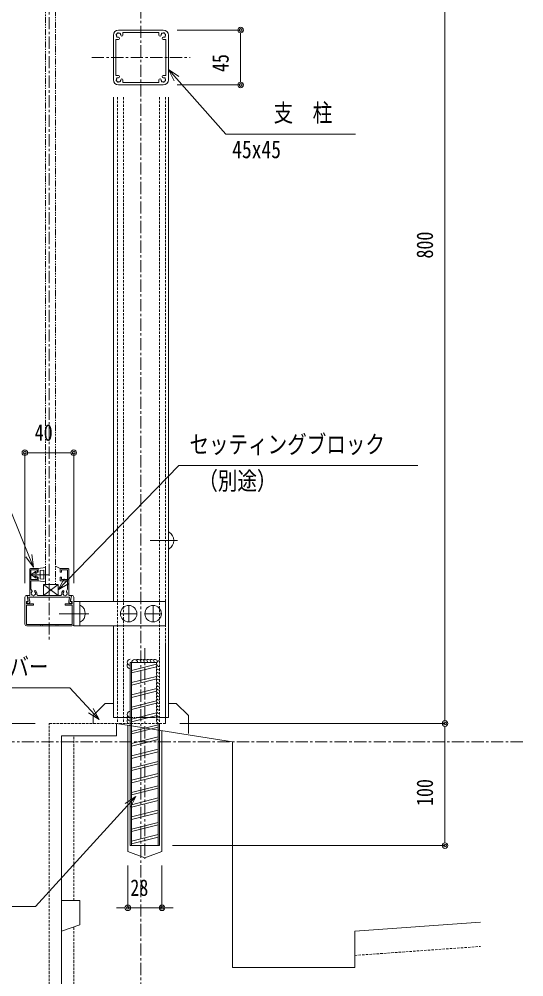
# Model space of a CAD drawing. Units: millimetres, scale not verified. Extents: x -3554 to 3554, y -1188 to 1188.
# Drawn here: x -2021 to -1608, y -681 to 103 of the extents above; entities that cross this region are included whole.
import ezdxf
from ezdxf.enums import TextEntityAlignment as Align

# ---------------------------------------------------------------- set-up
doc = ezdxf.new("R2010")
doc.units = ezdxf.units.MM
doc.header["$LTSCALE"] = 8
for name, pattern in [('USER1', [2, 1.25, -0.25, 0.25, -0.25]), ('USER2', [1.25, 0.625, -0.125, 0.125, -0.125, 0.125, -0.125]), ('USER3', [0.375, 0.25, -0.125]), ('USER4', [2.3, 2, -0.1, 0.1, -0.1])]:
    doc.linetypes.add(name, pattern=pattern)
for name, color, linetype, lineweight in [('0-0_0', 7, 'Continuous', 18), ('0-3_アンカ__', 4, 'Continuous', 18), ('0-5_6_U_FF8A_U_FF6F_U_FF81_U_FF9D_U_FF78_U_FF9E', 4, 'Continuous', 18), ('0-6_2躯体線', 4, 'Continuous', 18), ('0-7_3中心線', 2, 'USER1', 18), ('0-8_41_U_FF71_U_FF99_U_FF90', 6, 'Continuous', 18), ('0-9_1手摺寸法', 3, 'Continuous', 18), ('0-A_42_U_FF71_U_FF99_U_FF90部品', 6, 'Continuous', 18), ('0-C_2a', 1, 'USER2', 18), ('0-F_KIJUN-A', 2, 'USER1', 18), ('1-1_2躯体隠れ', 6, 'USER3', 18), ('1-5_101', 7, 'Continuous', 18)]:
    doc.layers.add(name, color=color, linetype=linetype, lineweight=lineweight)
doc.styles.add('ＭＳ ゴシック', font='')
doc.styles.get('ＭＳ ゴシック').set_extended_font_data('MS Gothic')

msp = doc.modelspace()

# ---------------------------------------------------------------- linework, layer by layer
at = {"layer": '0-0_0'}
for p, q in [((-1839.75, 92.097), (-1839.75, 89.797)), ((-1839.75, 51.697), (-1839.75, 53.997)), ((-1943.877, 39.397), (-1943.877, -373.894)), ((-1898.877, 39.397), (-1898.877, -468.847)), ((-2014.077, -251.969), (-2011.777, -251.969)), ((-1978.677, -251.969), (-1980.977, -251.969)), ((-1943.877, -393.894), (-1943.877, -468.847)), ((-1960.504, -467.358), (-1950.504, -457.358)), ((-1943.877, -457.358), (-1950.504, -457.358)), ((-1898.877, -457.358), (-1892.504, -457.358)), ((-1882.504, -467.358), (-1892.504, -457.358)), ((-1960.504, -467.358), (-1960.504, -473.894)), ((-1882.504, -467.358), (-1882.504, -482.164)), ((-1672.511, -471.594), (-1672.511, -469.294)), ((-1672.511, -476.194), (-1672.511, -478.494)), ((-1672.511, -571.594), (-1672.511, -569.294)), ((-1934.427, -624.873), (-1936.727, -624.873)), ((-1901.827, -624.873), (-1899.527, -624.873))]:
    msp.add_line(p, q, dxfattribs=at)
at = {"layer": '0-0_0', "linetype": 'USER4'}
msp.add_line((-1943.877, -468.847), (-1898.877, -468.847), dxfattribs=at)
at = {"layer": '0-0_0'}
for points in [[(-1890.235, 56.445), (-1898.877, 62.146), (-1894.244, 52.888)], [(-1898.877, 62.146), (-1892.239, 54.666), (-1851.88, 9.187), (-1745.846, 9.187)], [(-2009.377, -345.629), (-2013.142, -336.365), (-2049.726, -246.331), (-2210.001, -246.331)], [(-1989.237, -364.394), (-1982.272, -357.219), (-1890.352, -262.532), (-1694.732, -262.532)], [(-2010.659, -335.356), (-2009.377, -345.629), (-2015.624, -337.374)], [(-1984.194, -355.352), (-1989.237, -364.394), (-1980.349, -359.085)], [(-1955.504, -470.568), (-1962.333, -463.263), (-1979.672, -444.717), (-2083.101, -444.717)], [(-1960.376, -461.433), (-1955.504, -470.568), (-1964.291, -465.093)], [(-1925.48, -533.714), (-1932.224, -541.098), (-2007.671, -623.693), (-2178.226, -623.693)], [(-1930.246, -542.905), (-1925.48, -533.714), (-1934.203, -539.291)]]:
    msp.add_lwpolyline(points, dxfattribs=at)
for centre, radius in [((-1839.75, 94.397), 2.3), ((-1839.75, 94.397), 1.15), ((-1839.75, 49.397), 2.3), ((-1839.75, 49.397), 1.15), ((-2016.377, -251.969), 2.3), ((-2016.377, -251.969), 1.15), ((-1976.377, -251.969), 2.3), ((-1976.377, -251.969), 1.15), ((-1672.511, -473.894), 2.3), ((-1672.511, -473.894), 2.3), ((-1672.511, -473.894), 1.15), ((-1672.511, -473.894), 1.15), ((-1672.511, -573.894), 2.3), ((-1672.511, -573.894), 1.15), ((-1932.127, -624.873), 2.3), ((-1932.127, -624.873), 1.15), ((-1904.127, -624.873), 2.3), ((-1904.127, -624.873), 1.15)]:
    msp.add_circle(centre, radius, dxfattribs=at)
at = {"layer": '0-3_アンカ__', "linetype": 'USER3'}
for p, q in [((-1940.627, 39.397), (-1940.627, -473.894)), ((-1935.627, 39.397), (-1935.627, -473.894)), ((-1906.127, 39.397), (-1906.127, -473.894)), ((-1901.127, 39.397), (-1901.127, -473.894)), ((-1901.127, -473.894), (-1940.627, -473.894))]:
    msp.add_line(p, q, dxfattribs=at)
at = {"layer": '0-3_アンカ__'}
for p, q in [((-1930.127, -423.894), (-1908.493, -423.894)), ((-1930.127, -423.894), (-1930.127, -573.894)), ((-1929.127, -423.894), (-1929.127, -573.894)), ((-1908.618, -425.24), (-1929.127, -430.368)), ((-1908.648, -427.309), (-1929.127, -432.429)), ((-1908.605, -435.237), (-1929.127, -440.368)), ((-1908.321, -437.228), (-1929.127, -442.429)), ((-1908.352, -445.174), (-1929.127, -450.368)), ((-1908.589, -447.295), (-1929.127, -452.429)), ((-1908.637, -455.245), (-1929.127, -460.368)), ((-1908.632, -457.305), (-1929.127, -462.429)), ((-1908.571, -465.229), (-1929.127, -470.368)), ((-1908.278, -467.217), (-1929.127, -472.429)), ((-1907.127, -474.868), (-1929.127, -480.368)), ((-1907.127, -476.929), (-1929.127, -482.429)), ((-1907.127, -473.894), (-1907.127, -573.894)), ((-1906.127, -473.894), (-1906.127, -573.894)), ((-1907.127, -484.868), (-1929.127, -490.368)), ((-1907.127, -486.929), (-1929.127, -492.429)), ((-1907.127, -494.868), (-1929.127, -500.368)), ((-1907.127, -496.929), (-1929.127, -502.429)), ((-1907.127, -504.868), (-1929.127, -510.368)), ((-1907.127, -506.929), (-1929.127, -512.429)), ((-1907.127, -514.868), (-1929.127, -520.368)), ((-1907.127, -516.929), (-1929.127, -522.429)), ((-1907.127, -524.868), (-1929.127, -530.368)), ((-1907.127, -526.929), (-1929.127, -532.429)), ((-1907.127, -534.868), (-1929.127, -540.368)), ((-1907.127, -536.929), (-1929.127, -542.429)), ((-1907.127, -544.868), (-1929.127, -550.368)), ((-1907.127, -546.929), (-1929.127, -552.429)), ((-1907.127, -554.868), (-1929.127, -560.368)), ((-1907.127, -556.929), (-1929.127, -562.429)), ((-1907.127, -564.868), (-1929.127, -570.368)), ((-1907.127, -566.929), (-1929.127, -572.429)), ((-1930.127, -573.894), (-1906.127, -573.894))]:
    msp.add_line(p, q, dxfattribs=at)
for centre, start, end in [((-1930.127, -423.623), 90, 270), ((-1926.596, -423.894), 0, 180), ((-1923.857, -423.894), 0, 122.76881), ((-1921.117, -423.894), 0, 122.76881), ((-1918.378, -423.894), 0, 122.76881), ((-1915.638, -423.894), 0, 122.76881), ((-1912.899, -423.894), 0, 122.76881), ((-1910.159, -423.894), 22.73398, 122.76881), ((-1906.127, -424.792), 90, 270), ((-1930.127, -426.363), 147.23119, 270), ((-1906.127, -427.531), 147.23119, 270), ((-1906.127, -430.271), 147.23119, 270), ((-1906.127, -433.01), 147.23119, 270), ((-1906.127, -435.75), 147.23119, 270), ((-1906.127, -438.489), 147.23119, 270), ((-1906.127, -441.229), 147.23119, 270), ((-1906.127, -443.968), 147.23119, 270), ((-1906.127, -446.708), 147.23119, 270), ((-1906.127, -449.447), 147.23119, 270), ((-1906.127, -452.187), 147.23119, 270), ((-1906.127, -454.926), 147.23119, 270), ((-1906.127, -457.666), 147.23119, 270), ((-1906.127, -460.405), 147.23119, 270), ((-1906.127, -463.145), 147.23119, 270), ((-1930.127, -466.424), 90, 270), ((-1930.127, -469.164), 147.23119, 270), ((-1930.127, -471.903), 147.23119, 231.85813), ((-1906.127, -465.884), 147.23119, 270), ((-1906.127, -468.623), 147.23119, 270), ((-1906.127, -471.363), 147.23119, 270)]:
    msp.add_arc(centre, 2.531, start, end, dxfattribs=at)
at = {"layer": '0-5_6_U_FF8A_U_FF6F_U_FF81_U_FF9D_U_FF78_U_FF9E'}
for p, q in [((-1924.627, -383.894), (-1938.127, -383.894)), ((-1931.377, -377.144), (-1931.377, -390.644)), ((-1904.627, -383.894), (-1918.127, -383.894)), ((-1911.377, -377.144), (-1911.377, -390.644))]:
    msp.add_line(p, q, dxfattribs=at)
for centre in [(-1931.377, -383.894), (-1911.377, -383.894)]:
    msp.add_circle(centre, 6.75, dxfattribs=at)
at = {"layer": '0-6_2躯体線'}
for p, q in [((-1898.877, -330.644), (-1898.877, -317.144)), ((-1898.377, -317.144), (-1898.877, -317.144)), ((-1913.817, -323.894), (-1891.561, -323.894)), ((-1898.377, -330.644), (-1898.877, -330.644)), ((-1988.317, -383.894), (-1964.061, -383.894)), ((-1970.877, -377.144), (-1971.377, -377.144)), ((-1941.377, -473.894), (-1846.377, -488.894)), ((-1941.377, -473.894), (-1941.377, -483.894)), ((-1932.127, -475.354), (-1932.127, -578.798)), ((-1986.377, -813.894), (-1986.377, -483.894)), ((-1986.377, -483.894), (-1941.377, -483.894)), ((-1904.127, -479.775), (-1904.127, -578.798)), ((-1846.377, -673.894), (-1846.377, -488.894)), ((-1918.127, -583.894), (-1932.127, -578.798)), ((-1918.127, -583.894), (-1904.127, -578.798)), ((-1986.377, -618.894), (-1971.377, -618.894)), ((-1971.377, -638.894), (-1971.377, -618.894)), ((-1986.377, -643.894), (-1971.377, -638.894)), ((-1746.377, -643.894), (-1643.35, -636.535))]:
    msp.add_line(p, q, dxfattribs=at)
for points in [[(-1970.877, -390.644), (-1971.377, -390.644), (-1971.377, -377.144)], [(-1846.377, -673.894), (-1746.377, -673.894), (-1746.377, -643.894)]]:
    msp.add_lwpolyline(points, dxfattribs=at)
for centre in [(-1902.072, -323.894), (-1974.572, -383.894)]:
    msp.add_arc(centre, 7.695, 298.69866, 61.30134, dxfattribs=at)
at = {"layer": '0-7_3中心線'}
for p, q in [((-1921.377, 657.955), (-1921.377, -887.018)), ((-1996.377, 553.044), (-1996.377, -406.894)), ((-1961.684, 71.897), (-1881.07, 71.897)), ((-1918.127, -412.146), (-1918.127, -584.785))]:
    msp.add_line(p, q, dxfattribs=at)
at = {"layer": '0-8_41_U_FF71_U_FF99_U_FF90'}
for p, q in [((-1939.677, 94.397), (-1903.077, 94.397)), ((-1943.877, 90.197), (-1943.877, 53.597)), ((-1941.877, 86.697), (-1941.877, 57.097)), ((-1941.877, 86.697), (-1939.677, 86.697)), ((-1936.177, 92.397), (-1906.577, 92.397)), ((-1936.177, 90.197), (-1936.177, 92.397)), ((-1906.577, 90.197), (-1906.577, 92.397)), ((-1900.877, 86.697), (-1903.077, 86.697)), ((-1900.877, 86.697), (-1900.877, 57.097)), ((-1898.877, 90.197), (-1898.877, 53.597)), ((-1941.877, 57.097), (-1939.677, 57.097)), ((-1900.877, 57.097), (-1903.077, 57.097)), ((-1939.677, 49.397), (-1903.077, 49.397)), ((-1936.177, 53.597), (-1936.177, 51.397)), ((-1936.177, 51.397), (-1906.577, 51.397)), ((-1906.577, 53.597), (-1906.577, 51.397)), ((-2005.377, -346.894), (-2011.877, -346.894)), ((-2011.377, -355.894), (-2011.377, -347.894)), ((-2006.377, -347.894), (-2011.377, -347.894)), ((-2006.377, -349.894), (-2006.377, -347.894)), ((-2005.377, -349.894), (-2006.377, -349.894)), ((-2005.377, -349.894), (-2005.377, -346.894)), ((-1987.377, -349.894), (-1987.377, -346.894)), ((-1987.377, -346.894), (-1980.877, -346.894)), ((-1987.377, -349.894), (-1986.377, -349.894)), ((-1986.377, -349.894), (-1986.377, -347.894)), ((-1986.377, -347.894), (-1981.377, -347.894)), ((-1981.377, -355.894), (-1981.377, -347.894)), ((-2011.377, -363.68), (-2011.377, -356.894)), ((-2005.377, -356.894), (-2011.377, -356.894)), ((-2005.377, -353.894), (-2006.377, -353.894)), ((-2005.377, -353.894), (-2005.377, -356.894)), ((-1987.377, -353.894), (-1987.377, -356.894)), ((-1987.377, -353.894), (-1986.377, -353.894)), ((-1987.377, -356.894), (-1981.377, -356.894)), ((-1981.377, -363.68), (-1981.377, -356.894)), ((-2010.446, -365.291), (-2011.377, -363.68)), ((-1982.308, -365.291), (-1981.377, -363.68)), ((-2013.577, -373.894), (-2014.627, -373.894)), ((-2014.529, -369.133), (-2013.577, -373.894)), ((-2013.053, -370.394), (-2012.343, -373.947)), ((-2013.053, -370.394), (-2009.677, -370.394)), ((-2009.546, -370.187), (-2009.677, -370.394)), ((-2009.546, -370.187), (-2009.677, -370.394)), ((-2009.208, -370.187), (-2009.077, -370.394)), ((-2009.208, -370.187), (-2009.077, -370.394)), ((-2009.077, -370.394), (-1983.677, -370.394)), ((-2005.703, -368.894), (-1987.051, -368.894)), ((-1983.546, -370.187), (-1983.677, -370.394)), ((-1983.546, -370.187), (-1983.677, -370.394)), ((-1983.208, -370.187), (-1983.077, -370.394)), ((-1983.208, -370.187), (-1983.077, -370.394)), ((-1978.225, -369.133), (-1979.177, -373.894)), ((-1979.177, -373.894), (-1978.127, -373.894)), ((-1976.377, -373.894), (-1901.377, -373.894)), ((-1976.377, -393.894), (-1976.377, -373.894)), ((-1971.377, -393.894), (-1971.377, -373.894)), ((-1901.377, -373.894), (-1901.377, -393.894)), ((-2015.077, -392.594), (-2015.077, -376.894)), ((-1901.377, -393.894), (-1976.377, -393.894))]:
    msp.add_line(p, q, dxfattribs=at)
for points in [[(-2012.377, -347.394), (-2012.377, -368.894), (-2014.333, -368.894)], [(-1980.377, -347.394), (-1980.377, -368.894), (-1978.421, -368.894)], [(-2006.377, -353.894), (-2006.377, -355.894), (-2011.377, -355.894)], [(-1986.377, -353.894), (-1986.377, -355.894), (-1981.377, -355.894)], [(-1983.077, -370.394), (-1979.701, -370.394), (-1980.411, -373.947)]]:
    msp.add_lwpolyline(points, dxfattribs=at)
for centre, radius, start, end in [((-1939.677, 90.197), 4.2, 90, 180), ((-1903.077, 90.197), 4.2, 360, 90), ((-1941.126, 90.586), 0.5, 165, 232.97569), ((-1941.126, 90.586), 0.5, 97.02431, 165), ((-1939.677, 90.197), 1.75, 180.35889, 195), ((-1939.677, 90.197), 1.75, 195, 209.64111), ((-1940.738, 89.137), 0.5, 157.02431, 225), ((-1939.677, 90.197), 1.75, 135, 149.64111), ((-1940.738, 89.137), 0.5, 225, 292.97569), ((-1939.677, 90.197), 1.75, 120.35889, 135), ((-1940.065, 91.646), 0.5, 105, 172.97569), ((-1939.677, 90.197), 1.75, 240.35889, 255), ((-1940.065, 91.646), 0.5, 37.02431, 105), ((-1939.677, 90.197), 1.75, 255, 269.64111), ((-1939.677, 87.572), 0.875, 270, 90), ((-1939.677, 90.197), 1.75, 75, 89.64111), ((-1939.677, 90.197), 1.75, 60.35889, 75), ((-1938.616, 91.258), 0.5, 45, 112.97569), ((-1938.616, 91.258), 0.5, 337.02431, 45), ((-1939.677, 90.197), 1.75, 15, 29.64111), ((-1939.677, 90.197), 1.75, 0, 15), ((-1937.052, 90.197), 0.875, 180, 0), ((-1905.702, 90.197), 0.875, 180, 360), ((-1903.077, 90.197), 1.75, 165, 180), ((-1903.077, 90.197), 1.75, 150.35889, 165), ((-1904.138, 91.258), 0.5, 135, 202.97569), ((-1904.138, 91.258), 0.5, 67.02431, 135), ((-1903.077, 87.572), 0.875, 90, 270), ((-1903.077, 90.197), 1.75, 105, 119.64111), ((-1903.077, 90.197), 1.75, 90.35889, 105), ((-1902.689, 91.646), 0.5, 75, 142.97569), ((-1903.077, 90.197), 1.75, 270.35889, 285), ((-1903.077, 90.197), 1.75, 285, 299.64111), ((-1902.689, 91.646), 0.5, 7.02431, 75), ((-1902.016, 89.137), 0.5, 247.02431, 315), ((-1903.077, 90.197), 1.75, 45, 59.64111), ((-1903.077, 90.197), 1.75, 30.35889, 45), ((-1902.016, 89.137), 0.5, 315, 22.97569), ((-1901.628, 90.586), 0.5, 15, 82.97569), ((-1903.077, 90.197), 1.75, 330.35889, 345), ((-1903.077, 90.197), 1.75, 345, 359.64111), ((-1901.628, 90.586), 0.5, 307.02431, 15), ((-1940.738, 54.658), 0.5, 135, 202.97569), ((-1940.738, 54.658), 0.5, 67.02431, 135), ((-1939.677, 53.597), 1.75, 105, 119.64111), ((-1939.677, 53.597), 1.75, 90.35889, 105), ((-1939.677, 56.222), 0.875, 270, 90), ((-1903.077, 56.222), 0.875, 90, 270), ((-1903.077, 53.597), 1.75, 75, 89.64111), ((-1903.077, 53.597), 1.75, 60.35889, 75), ((-1902.016, 54.658), 0.5, 45, 112.97569), ((-1902.016, 54.658), 0.5, 337.02431, 45), ((-1939.677, 53.597), 4.2, 180, 270), ((-1941.126, 53.209), 0.5, 127.02431, 195), ((-1941.126, 53.209), 0.5, 195, 262.97569), ((-1939.677, 53.597), 1.75, 165, 179.64111), ((-1939.677, 53.597), 1.75, 150.35889, 165), ((-1939.677, 53.597), 1.75, 210.35889, 225), ((-1939.677, 53.597), 1.75, 225, 239.64111), ((-1940.065, 52.148), 0.5, 187.02431, 255), ((-1940.065, 52.148), 0.5, 255, 322.97569), ((-1939.677, 53.597), 1.75, 270.35889, 285), ((-1939.677, 53.597), 1.75, 285, 299.64111), ((-1938.616, 52.537), 0.5, 247.02431, 315), ((-1938.616, 52.537), 0.5, 315, 22.97569), ((-1939.677, 53.597), 1.75, 330.35889, 345), ((-1939.677, 53.597), 1.75, 345, 0), ((-1937.052, 53.597), 0.875, 0, 180), ((-1905.702, 53.597), 0.875, 360, 180), ((-1903.077, 53.597), 1.75, 180, 195), ((-1903.077, 53.597), 1.75, 195, 209.64111), ((-1904.138, 52.537), 0.5, 157.02431, 225), ((-1904.138, 52.537), 0.5, 225, 292.97569), ((-1903.077, 53.597), 1.75, 240.35889, 255), ((-1903.077, 53.597), 1.75, 255, 269.64111), ((-1902.689, 52.148), 0.5, 217.02431, 285), ((-1903.077, 53.597), 4.2, 270, 360), ((-1902.689, 52.148), 0.5, 285, 352.97569), ((-1903.077, 53.597), 1.75, 300.35889, 315), ((-1903.077, 53.597), 1.75, 315, 329.64111), ((-1901.628, 53.209), 0.5, 277.02431, 345), ((-1903.077, 53.597), 1.75, 15, 29.64111), ((-1903.077, 53.597), 1.75, 0.35889, 15), ((-1901.628, 53.209), 0.5, 345, 52.97569), ((-2011.877, -347.394), 0.5, 90, 180), ((-1980.877, -347.394), 0.5, 0, 90), ((-2009.377, -367.144), 1.75, 132.75874, 47.24126), ((-2010.905, -365.492), 0.5, 312.75874, 23.62063), ((-2010.905, -365.492), 0.5, 312.75874, 23.62063), ((-2007.849, -365.492), 0.5, 47.24126, 227.24126), ((-2009.377, -367.144), 2.75, 348.46304, 47.24126), ((-2005.703, -367.894), 1, 168.46304, 270), ((-2005.703, -367.894), 1, 168.46304, 270), ((-1987.051, -367.894), 1, 270, 11.53696), ((-1987.051, -367.894), 1, 270, 11.53696), ((-1983.377, -367.144), 2.75, 132.75874, 191.53696), ((-1984.905, -365.492), 0.5, 312.75874, 132.75874), ((-1983.377, -367.144), 1.75, 132.75874, 47.24126), ((-1981.849, -365.492), 0.5, 156.37937, 227.24126), ((-1981.849, -365.492), 0.5, 156.37937, 227.24126), ((-2013.577, -374.144), 1.25, 176.18487, 9.05147), ((-2014.627, -374.094), 0.2, 90, 170.45291), ((-2014.333, -369.094), 0.2, 90, 191.30993), ((-2009.377, -370.294), 0.2, 32.33353, 147.66647), ((-2009.377, -370.294), 0.2, 32.33353, 147.66647), ((-1983.377, -370.294), 0.2, 32.33353, 147.66647), ((-1983.377, -370.294), 0.2, 32.33353, 147.66647), ((-1979.177, -374.144), 1.25, 170.94853, 3.81513), ((-1978.421, -369.094), 0.2, 348.69007, 90), ((-1978.127, -374.094), 0.2, 9.54709, 90)]:
    msp.add_arc(centre, radius, start, end, dxfattribs=at)
at = {"layer": '0-9_1手摺寸法'}
for p, q in [((-1672.511, 321.506), (-1672.511, -469.294)), ((-1891.577, 94.397), (-1839.75, 94.397)), ((-1839.75, 89.797), (-1839.75, 53.997)), ((-1891.577, 49.397), (-1839.75, 49.397)), ((-2016.377, -358.894), (-2016.377, -251.969)), ((-2011.777, -251.969), (-1980.977, -251.969)), ((-1976.377, -358.894), (-1976.377, -251.969)), ((-1987.377, -346.894), (-1991.377, -344.919)), ((-1996.826, -351.894), (-2012.278, -351.894)), ((-2010.675, -351.492), (-2007.616, -349.323)), ((-2007.616, -354.464), (-2010.675, -352.295)), ((-2008.077, -350.894), (-2007.39, -349.504)), ((-2006.577, -350.644), (-2008.077, -350.894)), ((-2006.577, -353.144), (-2008.077, -352.894)), ((-2007.39, -354.284), (-2008.077, -352.894)), ((-2006.577, -350.644), (-2006.577, -349.894)), ((-2005.377, -349.894), (-2006.577, -349.894)), ((-1999.377, -346.094), (-2005.377, -346.894)), ((-2005.377, -349.894), (-2005.377, -346.894)), ((-2000.877, -348.11), (-2003.877, -348.51)), ((-2003.877, -355.278), (-2003.877, -348.51)), ((-2000.877, -355.678), (-2000.877, -348.11)), ((-1999.377, -357.694), (-1999.377, -346.094)), ((-2006.577, -353.894), (-2006.577, -353.144)), ((-2005.377, -353.894), (-2006.577, -353.894)), ((-2005.377, -356.894), (-2005.377, -353.894)), ((-1999.377, -357.694), (-2005.377, -356.894)), ((-2000.877, -355.678), (-2003.877, -355.278)), ((-1989.237, -359.894), (-2001.12, -368.894)), ((-2001.12, -359.894), (-1989.237, -368.894)), ((-2007.877, -473.894), (-2342.944, -473.894)), ((-2007.877, -473.894), (-2342.944, -473.894)), ((-2007.877, -473.894), (-2285.228, -473.894)), ((-1889.627, -473.894), (-1672.511, -473.894)), ((-1889.627, -473.894), (-1672.511, -473.894)), ((-1672.511, -478.494), (-1672.511, -569.294)), ((-1895.627, -573.894), (-1672.511, -573.894)), ((-1932.127, -590.298), (-1932.127, -624.873)), ((-1904.127, -590.298), (-1904.127, -624.873)), ((-1936.727, -624.873), (-1941.327, -624.873)), ((-1932.127, -624.873), (-1904.127, -624.873)), ((-1899.527, -624.873), (-1894.927, -624.873))]:
    msp.add_line(p, q, dxfattribs=at)
msp.add_lwpolyline([(-2001.12, -368.894), (-1989.237, -368.894), (-1989.237, -359.894), (-2001.12, -359.894)], close=True, dxfattribs=at)
for centre, radius, start, end in [((-2010.377, -351.894), 0.5, 126.60707, 233.39293), ((-2007.527, -349.444), 0.15, 336.37062, 126.60707), ((-2007.527, -354.344), 0.15, 233.39293, 23.62938)]:
    msp.add_arc(centre, radius, start, end, dxfattribs=at)
at = {"layer": '0-A_42_U_FF71_U_FF99_U_FF90部品'}
for p, q in [((-2016.377, -392.394), (-2016.377, -370.394)), ((-2015.077, -373.894), (-2013.943, -373.894)), ((-2015.077, -375.694), (-2015.077, -373.894)), ((-2015.077, -375.694), (-2009.377, -375.694)), ((-2013.649, -373.535), (-2014.543, -369.062)), ((-2009.377, -376.894), (-2009.377, -375.694)), ((-1983.377, -376.894), (-1983.377, -375.694)), ((-1977.677, -375.694), (-1983.377, -375.694)), ((-1979.105, -373.535), (-1978.211, -369.062)), ((-1977.677, -373.894), (-1978.811, -373.894)), ((-1977.677, -375.694), (-1977.677, -373.894)), ((-1976.377, -392.394), (-1976.377, -370.394)), ((-2015.077, -376.894), (-2009.377, -376.894)), ((-1977.677, -376.894), (-1983.377, -376.894)), ((-1977.677, -392.594), (-1977.677, -376.894)), ((-1996.377, -393.894), (-2014.877, -393.894)), ((-2003.208, -392.801), (-2003.077, -392.594)), ((-2002.177, -392.594), (-2003.077, -392.594)), ((-2002.046, -392.801), (-2002.177, -392.594)), ((-2001.708, -392.801), (-2001.577, -392.594)), ((-1996.677, -392.594), (-2001.577, -392.594)), ((-1996.546, -392.801), (-1996.677, -392.594)), ((-1996.377, -393.894), (-1977.877, -393.894)), ((-1996.208, -392.801), (-1996.077, -392.594)), ((-1996.077, -392.594), (-1991.177, -392.594)), ((-1991.046, -392.801), (-1991.177, -392.594)), ((-1990.708, -392.801), (-1990.577, -392.594)), ((-1990.577, -392.594), (-1989.677, -392.594)), ((-1989.546, -392.801), (-1989.677, -392.594)), ((-1989.208, -392.801), (-1989.077, -392.594)), ((-1989.077, -392.594), (-1977.677, -392.594))]:
    msp.add_line(p, q, dxfattribs=at)
msp.add_lwpolyline([(-2003.546, -392.801), (-2003.677, -392.594), (-2015.077, -392.594)], dxfattribs=at)
for centre, radius, start, end in [((-2014.877, -370.394), 1.5, 83.92862, 180), ((-2014.739, -369.101), 0.2, 11.30993, 83.92862), ((-2013.943, -373.594), 0.3, 270, 11.30993), ((-1978.811, -373.594), 0.3, 168.69007, 270), ((-1978.014, -369.101), 0.2, 96.07138, 168.69007), ((-1977.877, -370.394), 1.5, 0, 96.07138), ((-2014.877, -392.394), 1.5, 180, 270), ((-2003.377, -392.694), 0.2, 212.33353, 327.66647), ((-2001.877, -392.694), 0.2, 212.33353, 327.66647), ((-1996.377, -392.694), 0.2, 212.33353, 270), ((-1996.377, -392.694), 0.2, 270, 327.66647), ((-1990.877, -392.694), 0.2, 212.33353, 327.66647), ((-1989.377, -392.694), 0.2, 212.33353, 327.66647), ((-1977.877, -392.394), 1.5, 270, 0)]:
    msp.add_arc(centre, radius, start, end, dxfattribs=at)
at = {"layer": '0-C_2a'}
msp.add_lwpolyline([(-1991.377, 461.106), (-1991.377, -359.894), (-1999.377, -359.894), (-1999.377, 461.106)], close=True, dxfattribs=at)
at = {"layer": '0-F_KIJUN-A'}
msp.add_line((-3234.802, -488.894), (-1607.95, -488.894), dxfattribs=at)
at = {"layer": '1-1_2躯体隠れ'}
for p, q in [((-1996.377, -828.894), (-1996.377, -473.894)), ((-1996.377, -473.894), (-1941.377, -473.894)), ((-1976.377, -618.894), (-1976.377, -483.894)), ((-1976.377, -813.894), (-1976.377, -640.56)), ((-1746.377, -663.894), (-1643.35, -656.535))]:
    msp.add_line(p, q, dxfattribs=at)
at = {"layer": '1-5_101'}
msp.add_line((-1901.127, -473.894), (-1901.127, -409.498), dxfattribs=at)

# ---------------------------------------------------------------- texts
at = {"layer": '0-0_0', "style": 'ＭＳ ゴシック', "width": 0.8}
for s, p in [('支\u3000柱', (-1812.773, 14.89)), ('45x45', (-1846.648, -15.042)), ('セッティングブロック', (-1881.616, -256.829)), ('（別途）', (-1874.381, -286.762)), ('足元カバー', (-2077.061, -439.015))]:
    msp.add_text(s, height=14.66, dxfattribs=at).set_placement(p, align=Align.BOTTOM_LEFT)
at = {"layer": '0-9_1手摺寸法', "color": 7, "style": 'ＭＳ ゴシック', "width": 0.8}
for s, p in [('45', (-1845.5, 59.981)), ('800', (-1678.261, -92.819)), ('100', (-1678.261, -541.417))]:
    msp.add_text(s, height=13.49, rotation=90, dxfattribs=at).set_placement(p, align=Align.BOTTOM_LEFT)
for s, p in [('40', (-2008.293, -246.219)), ('28', (-1930.043, -619.123))]:
    msp.add_text(s, height=13.49, dxfattribs=at).set_placement(p, align=Align.BOTTOM_LEFT)

doc.saveas('drawing.dxf')
